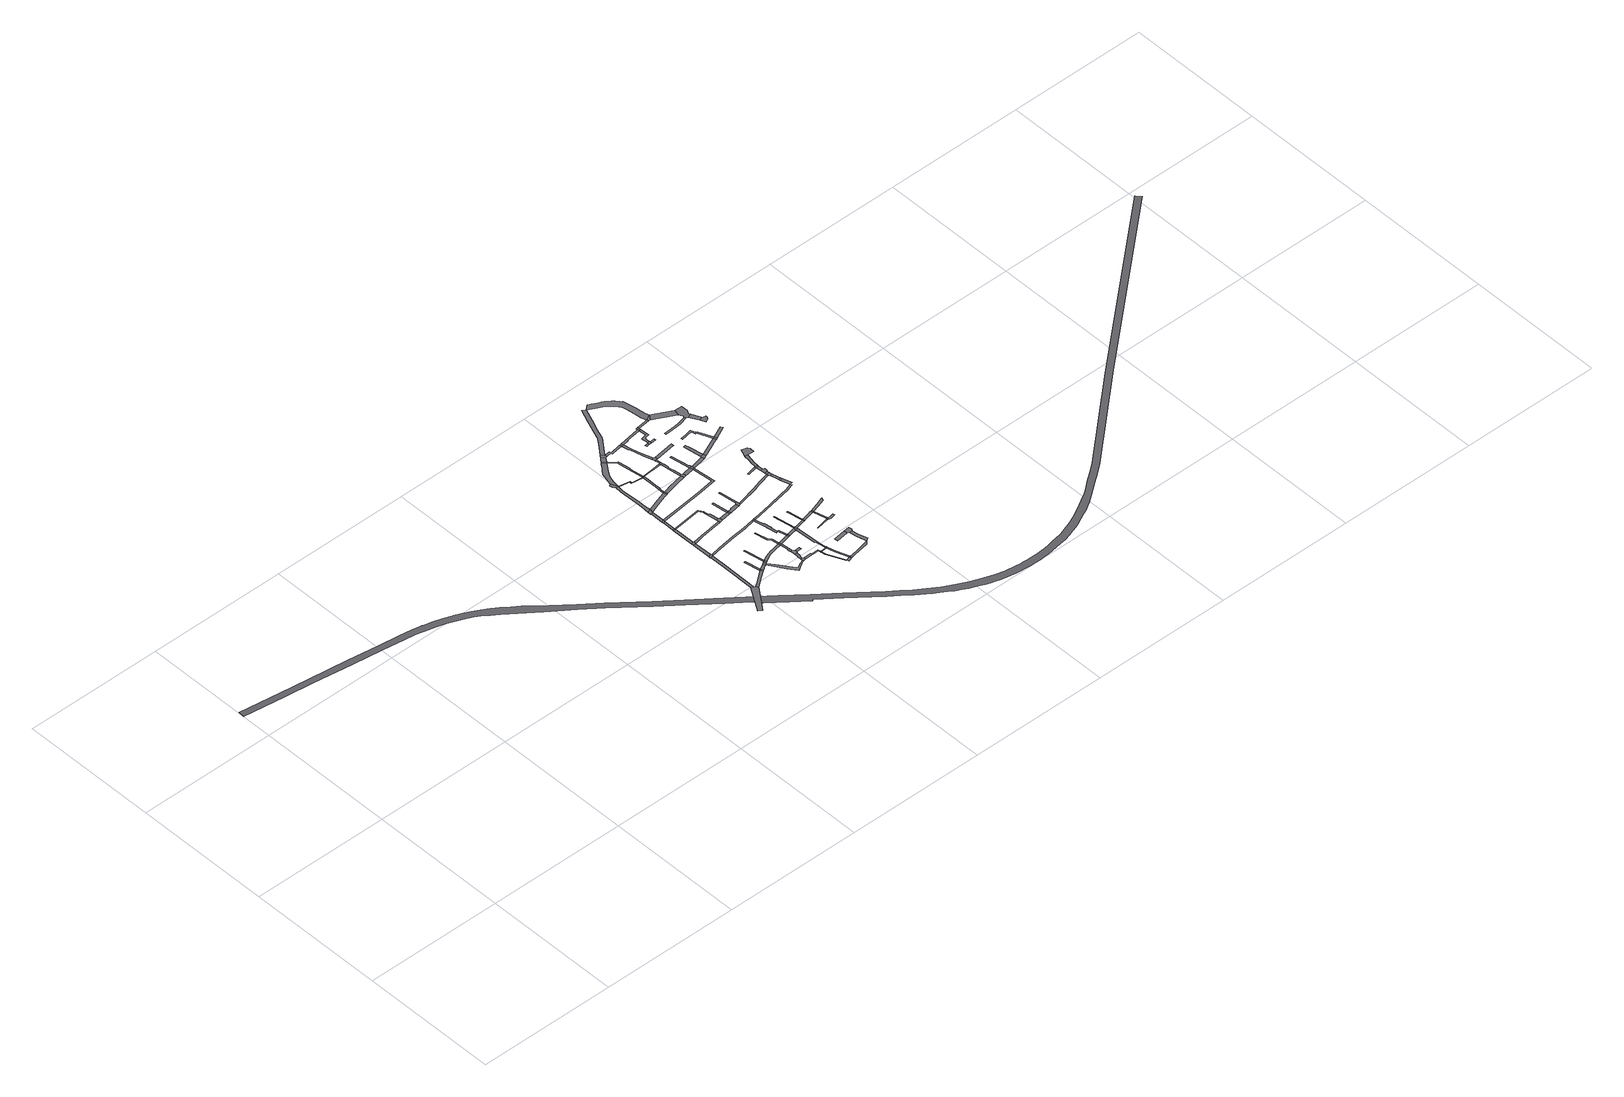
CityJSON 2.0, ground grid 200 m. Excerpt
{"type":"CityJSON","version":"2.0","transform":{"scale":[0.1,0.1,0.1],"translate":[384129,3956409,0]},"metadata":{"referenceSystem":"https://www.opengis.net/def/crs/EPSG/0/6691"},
"CityObjects":{
"road1":{"type":"Road","attributes":{"name":"国道17号","class":"1040","function":"2","usage":"1","RoadStructureAttribute.sectionType":"4"},"geometry":[{"type":"MultiSurface","lod":"1","boundaries":[[[0,1,2,3,4,5]]]}]},
"road2":{"type":"Road","attributes":{"class":"1040","function":"9020","usage":"9","RoadStructureAttribute.sectionType":"1"},"geometry":[{"type":"MultiSurface","lod":"1","boundaries":[[[6,7,2,1,8,9]]]}]},
"road3":{"type":"Road","attributes":{"class":"1040","function":"9020","usage":"9","RoadStructureAttribute.sectionType":"1"},"geometry":[{"type":"MultiSurface","lod":"1","boundaries":[[[10,11,12,13,14,0,5,15]]]}]},
"road4":{"type":"Road","attributes":{"class":"1040","function":"9020","usage":"9","RoadStructureAttribute.sectionType":"4"},"geometry":[{"type":"MultiSurface","lod":"1","boundaries":[[[16,17,18,19,6,9]]]}]},
"road5":{"type":"Road","attributes":{"class":"1040","function":"9020","usage":"9","RoadStructureAttribute.sectionType":"1"},"geometry":[{"type":"MultiSurface","lod":"1","boundaries":[[[17,20,21,18]]]}]},
"road6":{"type":"Road","attributes":{"class":"1040","function":"9020","usage":"9","RoadStructureAttribute.sectionType":"4"},"geometry":[{"type":"MultiSurface","lod":"1","boundaries":[[[22,23,24,21,20]]]}]},
"road7":{"type":"Road","attributes":{"class":"1040","function":"9020","usage":"9","RoadStructureAttribute.sectionType":"4"},"geometry":[{"type":"MultiSurface","lod":"1","boundaries":[[[25,26,27,28,12,11,29]]]}]},
"road8":{"type":"Road","attributes":{"class":"1040","function":"9020","usage":"9","RoadStructureAttribute.sectionType":"1"},"geometry":[{"type":"MultiSurface","lod":"1","boundaries":[[[30,31,28,27]]]}]},
"road9":{"type":"Road","attributes":{"class":"1040","function":"9020","usage":"9","RoadStructureAttribute.sectionType":"1"},"geometry":[{"type":"MultiSurface","lod":"1","boundaries":[[[23,32,33,24]]]}]},
"road10":{"type":"Road","attributes":{"class":"1040","function":"9020","usage":"9","RoadStructureAttribute.sectionType":"1"},"geometry":[{"type":"MultiSurface","lod":"1","boundaries":[[[26,34,35,36,37,38,39,40,27]]]}]},
"road11":{"type":"Road","attributes":{"class":"1040","function":"9020","usage":"9","RoadStructureAttribute.sectionType":"4"},"geometry":[{"type":"MultiSurface","lod":"1","boundaries":[[[41,42,43,33,32]]]}]},
"road12":{"type":"Road","attributes":{"class":"1040","function":"9020","usage":"9","RoadStructureAttribute.sectionType":"1"},"geometry":[{"type":"MultiSurface","lod":"1","boundaries":[[[44,45,43,42]]]}]},
"road13":{"type":"Road","attributes":{"class":"1040","function":"9020","usage":"9","RoadStructureAttribute.sectionType":"4"},"geometry":[{"type":"MultiSurface","lod":"1","boundaries":[[[46,47,48,38,37,49,50]]]}]},
"road14":{"type":"Road","attributes":{"class":"1040","function":"9020","usage":"9","RoadStructureAttribute.sectionType":"4"},"geometry":[{"type":"MultiSurface","lod":"1","boundaries":[[[51,52,45,44]]]}]},
"road15":{"type":"Road","attributes":{"class":"1040","function":"9020","usage":"9","RoadStructureAttribute.sectionType":"1"},"geometry":[{"type":"MultiSurface","lod":"1","boundaries":[[[53,54,46,50]]]}]},
"road16":{"type":"Road","attributes":{"class":"1040","function":"9020","usage":"9","RoadStructureAttribute.sectionType":"4"},"geometry":[{"type":"MultiSurface","lod":"1","boundaries":[[[55,56,54,53,57]]]}]},
"road17":{"type":"Road","attributes":{"class":"1040","function":"9020","usage":"9","RoadStructureAttribute.sectionType":"1"},"geometry":[{"type":"MultiSurface","lod":"1","boundaries":[[[58,59,60,52,51]]]}]},
"road18":{"type":"Road","attributes":{"class":"1040","function":"9020","usage":"9","RoadStructureAttribute.sectionType":"1"},"geometry":[{"type":"MultiSurface","lod":"1","boundaries":[[[61,62,56,55]]]}]},
"road19":{"type":"Road","attributes":{"class":"1040","function":"9020","usage":"9","RoadStructureAttribute.sectionType":"4"},"geometry":[{"type":"MultiSurface","lod":"1","boundaries":[[[63,64,65,59,58]]]}]},
"road20":{"type":"Road","attributes":{"class":"1040","function":"9020","usage":"9","RoadStructureAttribute.sectionType":"1"},"geometry":[{"type":"MultiSurface","lod":"1","boundaries":[[[66,67,68,69,70,71,72,22,20]]]}]},
"road21":{"type":"Road","attributes":{"class":"1040","function":"9020","usage":"9","RoadStructureAttribute.sectionType":"1"},"geometry":[{"type":"MultiSurface","lod":"1","boundaries":[[[73,74,75,76,77,78,50,49,79,80,81,82,83,84,85,86,87]]]}]},
"road22":{"type":"Road","attributes":{"class":"1040","function":"9020","usage":"9","RoadStructureAttribute.sectionType":"1"},"geometry":[{"type":"MultiSurface","lod":"1","boundaries":[[[88,89,90,91,64,63,92,93,94,95]]]}]},
"road23":{"type":"Road","attributes":{"class":"1040","function":"9020","usage":"9","RoadStructureAttribute.sectionType":"1"},"geometry":[{"type":"MultiSurface","lod":"1","boundaries":[[[96,97,98,99,16,9,100,101,102,103]]]}]},
"road24":{"type":"Road","attributes":{"class":"1040","function":"9020","usage":"9","RoadStructureAttribute.sectionType":"1"},"geometry":[{"type":"MultiSurface","lod":"1","boundaries":[[[41,104,105,106,107,108,109,110,111,112,42]]]}]},
"road25":{"type":"Road","attributes":{"class":"1040","function":"9020","usage":"9","RoadStructureAttribute.sectionType":"1"},"geometry":[{"type":"MultiSurface","lod":"1","boundaries":[[[113,114,115,116,117,118,119,55,57,120,121,122,123,124,125,126]]]}]},
"road26":{"type":"Road","attributes":{"class":"1040","function":"9020","usage":"9","RoadStructureAttribute.sectionType":"4"},"geometry":[{"type":"MultiSurface","lod":"1","boundaries":[[[127,128,129,88,95,130]]]}]},
"road27":{"type":"Road","attributes":{"class":"1040","function":"9020","usage":"9","RoadStructureAttribute.sectionType":"1"},"geometry":[{"type":"MultiSurface","lod":"1","boundaries":[[[131,132,133,134,135,136,137,63,58]]]}]},
"road28":{"type":"Road","attributes":{"class":"1040","function":"9020","usage":"9","RoadStructureAttribute.sectionType":"4"},"geometry":[{"type":"MultiSurface","lod":"1","boundaries":[[[138,139,140,87,86,141,142]]]}]},
"road29":{"type":"Road","attributes":{"class":"1040","function":"9020","usage":"9","RoadStructureAttribute.sectionType":"1"},"geometry":[{"type":"MultiSurface","lod":"1","boundaries":[[[143,144,145,146,147,148,139,138]]]}]},
"road30":{"type":"Road","attributes":{"class":"1040","function":"9020","usage":"9","RoadStructureAttribute.sectionType":"4"},"geometry":[{"type":"MultiSurface","lod":"1","boundaries":[[[149,150,151,152,153,146,145]]]}]},
"road31":{"type":"Road","attributes":{"class":"1040","function":"9020","usage":"9","RoadStructureAttribute.sectionType":"1"},"geometry":[{"type":"MultiSurface","lod":"1","boundaries":[[[154,155,156,153,152,157,126]]]}]},
"road32":{"type":"Road","attributes":{"class":"1040","function":"9020","usage":"9","RoadStructureAttribute.sectionType":"4"},"geometry":[{"type":"MultiSurface","lod":"1","boundaries":[[[158,159,160,107,106,69,68,161]]]}]},
"road33":{"type":"Road","attributes":{"class":"1040","function":"9020","usage":"9","RoadStructureAttribute.sectionType":"4"},"geometry":[{"type":"MultiSurface","lod":"1","boundaries":[[[162,113,126,157]]]}]},
"road34":{"type":"Road","attributes":{"class":"1040","function":"9020","usage":"9","RoadStructureAttribute.sectionType":"1"},"geometry":[{"type":"MultiSurface","lod":"1","boundaries":[[[163,164,165,166,127,130,167,168,169,170,171]]]}]},
"road35":{"type":"Road","attributes":{"class":"1040","function":"9020","usage":"9","RoadStructureAttribute.sectionType":"1"},"geometry":[{"type":"MultiSurface","lod":"1","boundaries":[[[172,173,174,175,176,177,113,162]]]}]},
"road36":{"type":"Road","attributes":{"class":"1040","function":"9020","usage":"9","RoadStructureAttribute.sectionType":"1"},"geometry":[{"type":"MultiSurface","lod":"1","boundaries":[[[178,179,130,95,180,181,182,183]]]}]},
"road37":{"type":"Road","attributes":{"class":"1040","function":"9020","usage":"9","RoadStructureAttribute.sectionType":"1"},"geometry":[{"type":"MultiSurface","lod":"1","boundaries":[[[184,151,150,185]]]}]},
"road38":{"type":"Road","attributes":{"class":"1040","function":"9020","usage":"9","RoadStructureAttribute.sectionType":"1"},"geometry":[{"type":"MultiSurface","lod":"1","boundaries":[[[186,187,188,142,141,189,190,191]]]}]},
"road39":{"type":"Road","attributes":{"class":"1040","function":"9020","usage":"9","RoadStructureAttribute.sectionType":"4"},"geometry":[{"type":"MultiSurface","lod":"1","boundaries":[[[192,193,135,134,194]]]}]},
"road40":{"type":"Road","attributes":{"class":"1040","function":"9020","usage":"9","RoadStructureAttribute.sectionType":"1"},"geometry":[{"type":"MultiSurface","lod":"1","boundaries":[[[195,196,197,198,199,160,159,200,201]]]}]},
"road41":{"type":"Road","attributes":{"class":"1040","function":"9020","usage":"9","RoadStructureAttribute.sectionType":"1"},"geometry":[{"type":"MultiSurface","lod":"1","boundaries":[[[202,203,204,162,157]]]}]},
"road42":{"type":"Road","attributes":{"class":"1040","function":"9020","usage":"9","RoadStructureAttribute.sectionType":"1"},"geometry":[{"type":"MultiSurface","lod":"1","boundaries":[[[205,206,207,208,209,210,182,211,212,193,192]]]}]},
"road43":{"type":"Road","attributes":{"class":"1040","function":"9020","usage":"9","RoadStructureAttribute.sectionType":"4"},"geometry":[{"type":"MultiSurface","lod":"1","boundaries":[[[191,190,213,214]]]}]},
"road44":{"type":"Road","attributes":{"class":"1040","function":"9020","usage":"9","RoadStructureAttribute.sectionType":"1"},"geometry":[{"type":"MultiSurface","lod":"1","boundaries":[[[215,216,217,218,219,220,221,222,51,44]]]}]},
"road45":{"type":"Road","attributes":{"class":"1040","function":"9020","usage":"9","RoadStructureAttribute.sectionType":"1"},"geometry":[{"type":"MultiSurface","lod":"1","boundaries":[[[223,224,214,213,225,226,227]]]}]},
"road46":{"type":"Road","attributes":{"class":"1040","function":"9020","usage":"9","RoadStructureAttribute.sectionType":"4"},"geometry":[{"type":"MultiSurface","lod":"1","boundaries":[[[228,229,163,171,230]]]}]},
"road47":{"type":"Road","attributes":{"class":"1040","function":"9020","usage":"9","RoadStructureAttribute.sectionType":"4"},"geometry":[{"type":"MultiSurface","lod":"1","boundaries":[[[231,232,195,201,233,234]]]}]},
"road48":{"type":"Road","attributes":{"class":"1040","function":"9020","usage":"9","RoadStructureAttribute.sectionType":"1"},"geometry":[{"type":"MultiSurface","lod":"1","boundaries":[[[235,236,237,230,171,238,239,240,183,241]]]}]},
"road49":{"type":"Road","attributes":{"class":"1040","function":"9020","usage":"9","RoadStructureAttribute.sectionType":"4"},"geometry":[{"type":"MultiSurface","lod":"1","boundaries":[[[241,183,182,210]]]}]},
"road50":{"type":"Road","attributes":{"class":"1040","function":"9020","usage":"9","RoadStructureAttribute.sectionType":"4"},"geometry":[{"type":"MultiSurface","lod":"1","boundaries":[[[242,203,202,243]]]}]},
"road51":{"type":"Road","attributes":{"class":"1040","function":"9020","usage":"9","RoadStructureAttribute.sectionType":"1"},"geometry":[{"type":"MultiSurface","lod":"1","boundaries":[[[244,245,232,231]]]}]},
"road52":{"type":"Road","attributes":{"class":"1040","function":"9020","usage":"9","RoadStructureAttribute.sectionType":"1"},"geometry":[{"type":"MultiSurface","lod":"1","boundaries":[[[246,191,214,247]]]}]},
"road53":{"type":"Road","attributes":{"class":"1040","function":"9020","usage":"9","RoadStructureAttribute.sectionType":"1"},"geometry":[{"type":"MultiSurface","lod":"1","boundaries":[[[248,249,250,229,228,251]]]}]},
"road54":{"type":"Road","attributes":{"class":"1040","function":"9020","usage":"9","RoadStructureAttribute.sectionType":"1"},"geometry":[{"type":"MultiSurface","lod":"1","boundaries":[[[252,253,254,255,256,257,258,103,259,260,261,262,263,264,265,203,242]]]}]},
"road55":{"type":"Road","attributes":{"class":"1040","function":"9020","usage":"9","RoadStructureAttribute.sectionType":"1"},"geometry":[{"type":"MultiSurface","lod":"1","boundaries":[[[266,267,268,269,270,271]]]}]},
"road56":{"type":"Road","attributes":{"class":"1040","function":"9020","usage":"9","RoadStructureAttribute.sectionType":"4"},"geometry":[{"type":"MultiSurface","lod":"1","boundaries":[[[272,273,274,96,103,258]]]}]},
"road57":{"type":"Road","attributes":{"class":"1040","function":"9020","usage":"9","RoadStructureAttribute.sectionType":"4"},"geometry":[{"type":"MultiSurface","lod":"1","boundaries":[[[275,246,247,276]]]}]},
"road58":{"type":"Road","attributes":{"class":"1040","function":"9020","usage":"9","RoadStructureAttribute.sectionType":"1"},"geometry":[{"type":"MultiSurface","lod":"1","boundaries":[[[277,278,276,247,279,271]]]}]},
"road59":{"type":"Road","attributes":{"class":"1040","function":"9020","usage":"9","RoadStructureAttribute.sectionType":"4"},"geometry":[{"type":"MultiSurface","lod":"1","boundaries":[[[280,281,248,251,282]]]}]},
"road60":{"type":"Road","attributes":{"class":"1040","function":"9020","usage":"9","RoadStructureAttribute.sectionType":"4"},"geometry":[{"type":"MultiSurface","lod":"1","boundaries":[[[283,277,271,270,284]]]}]},
"road61":{"type":"Road","attributes":{"class":"1040","function":"9020","usage":"9","RoadStructureAttribute.sectionType":"1"},"geometry":[{"type":"MultiSurface","lod":"1","boundaries":[[[194,285,286,287,288,289,290,291,292,293,294,192]]]}]},
"road62":{"type":"Road","attributes":{"name":"首都高速中央環状線","class":"1040","function":"5","usage":"1","RoadStructureAttribute.sectionType":"2"},"geometry":[{"type":"MultiSurface","lod":"2","boundaries":[[[295,296,297,298,299,300,301,302,303,304,305,306,307,308,309,310,311,312,313,314,315,316,317,318,319,320,321,322,323,324,325,326,327,328,329,330,331,332,333,334,335,336,337,338,339,340,341,342,343,344,345,346,347,348,349,350,351,352,353,354,355,356,357,358,359,360,361,362,363,364,365,366,367,368,369,370,371,372,373,374,375,376,377,378,379,380,381,382,383,384,385,386,387,388,389,390,391,392,393,394,395,396,397,398,399,400,401,402,403,404,405,406,407,408,409,410,411,412,413,414,415,416,417,418,419,420,421,422,423,424,425,426,427,428,429,430,431,432,433,434,435,436,437,438,439,440,441,442,443,444,445]]],"semantics":{"surfaces":[{"type":"TrafficArea","function":"1000"}],"values":[0]}}]},
"road63":{"type":"Road","attributes":{"class":"1040","function":"9020","usage":"9","RoadStructureAttribute.sectionType":"1"},"geometry":[{"type":"MultiSurface","lod":"1","boundaries":[[[234,446,447,448,449,450,231]]]}]},
"road64":{"type":"Road","attributes":{"class":"1040","function":"9020","usage":"9","RoadStructureAttribute.sectionType":"1"},"geometry":[{"type":"MultiSurface","lod":"1","boundaries":[[[243,451,452,453,454,455,242]]]}]},
"road65":{"type":"Road","attributes":{"class":"1040","function":"9020","usage":"9","RoadStructureAttribute.sectionType":"1"},"geometry":[{"type":"MultiSurface","lod":"1","boundaries":[[[275,456,457,458,459,460,461,462,463,464,465,466,467,246]]]}]},
"road66":{"type":"Road","attributes":{"class":"1040","function":"9020","usage":"9","RoadStructureAttribute.sectionType":"4"},"geometry":[{"type":"MultiSurface","lod":"1","boundaries":[[[468,454,453,462,461]]]}]},
"road67":{"type":"Road","attributes":{"class":"1040","function":"9020","usage":"9","RoadStructureAttribute.sectionType":"1"},"geometry":[{"type":"MultiSurface","lod":"1","boundaries":[[[469,470,471,472,473,241,210]]]}]},
"road68":{"type":"Road","attributes":{"class":"1040","function":"9020","usage":"9","RoadStructureAttribute.sectionType":"4"},"geometry":[{"type":"MultiSurface","lod":"1","boundaries":[[[474,475,448,447,476,477,478]]]}]},
"road69":{"type":"Road","attributes":{"class":"1040","function":"9020","usage":"9","RoadStructureAttribute.sectionType":"1"},"geometry":[{"type":"MultiSurface","lod":"1","boundaries":[[[479,480,454,468]]]}]},
"road70":{"type":"Road","attributes":{"class":"1040","function":"9020","usage":"9","RoadStructureAttribute.sectionType":"1"},"geometry":[{"type":"MultiSurface","lod":"1","boundaries":[[[481,482,475,474]]]}]},
"road71":{"type":"Road","attributes":{"class":"1040","function":"9020","usage":"9","RoadStructureAttribute.sectionType":"1"},"geometry":[{"type":"MultiSurface","lod":"1","boundaries":[[[483,484,485,486,280,282,487,488,489,490,491]]]}]},
"road72":{"type":"Road","attributes":{"class":"1040","function":"9020","usage":"9","RoadStructureAttribute.sectionType":"1"},"geometry":[{"type":"MultiSurface","lod":"1","boundaries":[[[492,493,494,495,496,283,284,497,498]]]}]},
"road73":{"type":"Road","attributes":{"class":"1040","function":"9020","usage":"9","RoadStructureAttribute.sectionType":"1"},"geometry":[{"type":"MultiSurface","lod":"1","boundaries":[[[499,500,501,502,468,461]]]}]},
"road74":{"type":"Road","attributes":{"class":"1040","function":"9020","usage":"9","RoadStructureAttribute.sectionType":"4"},"geometry":[{"type":"MultiSurface","lod":"1","boundaries":[[[503,504,505,506,507,291,290,508]]]}]},
"road75":{"type":"Road","attributes":{"class":"1040","function":"9020","usage":"9","RoadStructureAttribute.sectionType":"1"},"geometry":[{"type":"MultiSurface","lod":"1","boundaries":[[[509,510,511,512,513,506,505,514,515,516]]]}]},
"road76":{"type":"Road","attributes":{"class":"1040","function":"9020","usage":"9","RoadStructureAttribute.sectionType":"4"},"geometry":[{"type":"MultiSurface","lod":"1","boundaries":[[[517,518,519,520,472,471,512,511]]]}]},
"road77":{"type":"Road","attributes":{"class":"1040","function":"9020","usage":"9","RoadStructureAttribute.sectionType":"1"},"geometry":[{"type":"MultiSurface","lod":"1","boundaries":[[[521,522,523,524]]]}]},
"road78":{"type":"Road","attributes":{"class":"1040","function":"9020","usage":"9","RoadStructureAttribute.sectionType":"1"},"geometry":[{"type":"MultiSurface","lod":"1","boundaries":[[[525,526,520,519]]]}]},
"road79":{"type":"Road","attributes":{"class":"1040","function":"9020","usage":"9","RoadStructureAttribute.sectionType":"4"},"geometry":[{"type":"MultiSurface","lod":"1","boundaries":[[[527,528,500,499,529]]]}]},
"road80":{"type":"Road","attributes":{"class":"1040","function":"9020","usage":"9","RoadStructureAttribute.sectionType":"1"},"geometry":[{"type":"MultiSurface","lod":"1","boundaries":[[[530,531,532,533,534,535,536,537,538,539,540,541]]]}]},
"road81":{"type":"Road","attributes":{"class":"1040","function":"9020","usage":"9","RoadStructureAttribute.sectionType":"1"},"geometry":[{"type":"MultiSurface","lod":"1","boundaries":[[[542,543,500,528]]]}]},
"road82":{"type":"Road","attributes":{"class":"1040","function":"9020","usage":"9","RoadStructureAttribute.sectionType":"4"},"geometry":[{"type":"MultiSurface","lod":"1","boundaries":[[[544,545,536,535,546,526,525]]]}]},
"road83":{"type":"Road","attributes":{"class":"1040","function":"9020","usage":"9","RoadStructureAttribute.sectionType":"4"},"geometry":[{"type":"MultiSurface","lod":"1","boundaries":[[[547,548,483,491,530,541]]]}]},
"road84":{"type":"Road","attributes":{"class":"1040","function":"9020","usage":"9","RoadStructureAttribute.sectionType":"1"},"geometry":[{"type":"MultiSurface","lod":"1","boundaries":[[[549,550,551,552,504,503,553,219]]]}]},
"road85":{"type":"Road","attributes":{"class":"1040","function":"9020","usage":"9","RoadStructureAttribute.sectionType":"1"},"geometry":[{"type":"MultiSurface","lod":"1","boundaries":[[[554,555,556,557,558,559,560,561,562,281,280,563,564,565,566]]]}]},
"road86":{"type":"Road","attributes":{"class":"1040","function":"9020","usage":"9","RoadStructureAttribute.sectionType":"1"},"geometry":[{"type":"MultiSurface","lod":"1","boundaries":[[[567,568,569,570]]]}]},
"road87":{"type":"Road","attributes":{"class":"1040","function":"9020","usage":"9","RoadStructureAttribute.sectionType":"1"},"geometry":[{"type":"MultiSurface","lod":"1","boundaries":[[[571,572,573,574,575,272,258,576,577,578,579,580,581,582]]]}]},
"road88":{"type":"Road","attributes":{"class":"1040","function":"9020","usage":"9","RoadStructureAttribute.sectionType":"1"},"geometry":[{"type":"MultiSurface","lod":"1","boundaries":[[[583,584,585,586,528,527,587,588,589,590]]]}]},
"road89":{"type":"Road","attributes":{"class":"1040","function":"9020","usage":"9","RoadStructureAttribute.sectionType":"1"},"geometry":[{"type":"MultiSurface","lod":"1","boundaries":[[[591,592,593,594,595,596,492]]]}]},
"road90":{"type":"Road","attributes":{"class":"1040","function":"9020","usage":"9","RoadStructureAttribute.sectionType":"4"},"geometry":[{"type":"MultiSurface","lod":"1","boundaries":[[[597,549,219,218]]]}]},
"road91":{"type":"Road","attributes":{"class":"1040","function":"9020","usage":"9","RoadStructureAttribute.sectionType":"4"},"geometry":[{"type":"MultiSurface","lod":"1","boundaries":[[[598,599,600,521,524,594,593]]]}]},
"road92":{"type":"Road","attributes":{"class":"1040","function":"9020","usage":"9","RoadStructureAttribute.sectionType":"1"},"geometry":[{"type":"MultiSurface","lod":"1","boundaries":[[[601,602,603,604,605,549,597]]]}]},
"road93":{"type":"Road","attributes":{"class":"1040","function":"9020","usage":"9","RoadStructureAttribute.sectionType":"1"},"geometry":[{"type":"MultiSurface","lod":"1","boundaries":[[[606,607,608,609,610,478,477,611,612,613,614,615]]]}]},
"road94":{"type":"Road","attributes":{"class":"1040","function":"9020","usage":"9","RoadStructureAttribute.sectionType":"4"},"geometry":[{"type":"MultiSurface","lod":"1","boundaries":[[[616,617,567,570,618,619]]]}]},
"road95":{"type":"Road","attributes":{"class":"1040","function":"9020","usage":"9","RoadStructureAttribute.sectionType":"1"},"geometry":[{"type":"MultiSurface","lod":"1","boundaries":[[[617,616,620,590]]]}]},
"road96":{"type":"Road","attributes":{"class":"1040","function":"9020","usage":"9","RoadStructureAttribute.sectionType":"1"},"geometry":[{"type":"MultiSurface","lod":"1","boundaries":[[[621,622,623,624]]]}]},
"road97":{"type":"Road","attributes":{"class":"1040","function":"9020","usage":"9","RoadStructureAttribute.sectionType":"1"},"geometry":[{"type":"MultiSurface","lod":"1","boundaries":[[[625,545,544,626]]]}]},
"road98":{"type":"Road","attributes":{"class":"1040","function":"9020","usage":"9","RoadStructureAttribute.sectionType":"4"},"geometry":[{"type":"MultiSurface","lod":"1","boundaries":[[[627,583,590,620]]]}]},
"road99":{"type":"Road","attributes":{"class":"1040","function":"9020","usage":"9","RoadStructureAttribute.sectionType":"1"},"geometry":[{"type":"MultiSurface","lod":"1","boundaries":[[[628,629,547,541,630,631,632]]]}]},
"road100":{"type":"Road","attributes":{"class":"1040","function":"9020","usage":"9","RoadStructureAttribute.sectionType":"1"},"geometry":[{"type":"MultiSurface","lod":"1","boundaries":[[[633,619,618,634,635,636]]]}]},
"road101":{"type":"Road","attributes":{"class":"1040","function":"9020","usage":"9","RoadStructureAttribute.sectionType":"4"},"geometry":[{"type":"MultiSurface","lod":"1","boundaries":[[[637,638,639,640,621,624,641]]]}]},
"road102":{"type":"Road","attributes":{"class":"1040","function":"9020","usage":"9","RoadStructureAttribute.sectionType":"1"},"geometry":[{"type":"MultiSurface","lod":"1","boundaries":[[[642,643,644,645,597,218]]]}]},
"road103":{"type":"Road","attributes":{"class":"1040","function":"9020","usage":"9","RoadStructureAttribute.sectionType":"1"},"geometry":[{"type":"MultiSurface","lod":"1","boundaries":[[[646,638,637,647]]]}]},
"road104":{"type":"Road","attributes":{"class":"1040","function":"9020","usage":"9","RoadStructureAttribute.sectionType":"1"},"geometry":[{"type":"MultiSurface","lod":"1","boundaries":[[[648,649,640,639,650,651,652,653,632]]]}]},
"road105":{"type":"Road","attributes":{"class":"1040","function":"9020","usage":"9","RoadStructureAttribute.sectionType":"1"},"geometry":[{"type":"MultiSurface","lod":"1","boundaries":[[[654,655,656,657,658,659,627,620]]]}]},
"road106":{"type":"Road","attributes":{"class":"1040","function":"9020","usage":"9","RoadStructureAttribute.sectionType":"4"},"geometry":[{"type":"MultiSurface","lod":"1","boundaries":[[[660,661,662,663,645,644,664]]]}]},
"road107":{"type":"Road","attributes":{"class":"1040","function":"9020","usage":"9","RoadStructureAttribute.sectionType":"4"},"geometry":[{"type":"MultiSurface","lod":"1","boundaries":[[[665,666,667,668,628,632,653]]]}]},
"road108":{"type":"Road","attributes":{"class":"1040","function":"9020","usage":"9","RoadStructureAttribute.sectionType":"1"},"geometry":[{"type":"MultiSurface","lod":"1","boundaries":[[[669,670,671,672,663,662]]]}]},
"road109":{"type":"Road","attributes":{"class":"1040","function":"9020","usage":"9","RoadStructureAttribute.sectionType":"1"},"geometry":[{"type":"MultiSurface","lod":"1","boundaries":[[[673,674,675,676]]]}]},
"road110":{"type":"Road","attributes":{"class":"1040","function":"9020","usage":"9","RoadStructureAttribute.sectionType":"1"},"geometry":[{"type":"MultiSurface","lod":"1","boundaries":[[[677,666,665,678,679]]]}]},
"road111":{"type":"Road","attributes":{"class":"1040","function":"9020","usage":"9","RoadStructureAttribute.sectionType":"4"},"geometry":[{"type":"MultiSurface","lod":"1","boundaries":[[[680,681,682,683]]]}]},
"road112":{"type":"Road","attributes":{"class":"1040","function":"9020","usage":"9","RoadStructureAttribute.sectionType":"1"},"geometry":[{"type":"MultiSurface","lod":"1","boundaries":[[[682,684,685,683]]]}]},
"road113":{"type":"Road","attributes":{"class":"1040","function":"9020","usage":"9","RoadStructureAttribute.sectionType":"4"},"geometry":[{"type":"MultiSurface","lod":"1","boundaries":[[[686,687,688,606,615,689,690]]]}]},
"road114":{"type":"Road","attributes":{"class":"1040","function":"9020","usage":"9","RoadStructureAttribute.sectionType":"1"},"geometry":[{"type":"MultiSurface","lod":"1","boundaries":[[[690,689,681,680]]]}]},
"road115":{"type":"Road","attributes":{"class":"1040","function":"9020","usage":"9","RoadStructureAttribute.sectionType":"1"},"geometry":[{"type":"MultiSurface","lod":"1","boundaries":[[[691,692,688,687]]]}]},
"road116":{"type":"Road","attributes":{"class":"1040","function":"9020","usage":"9","RoadStructureAttribute.sectionType":"1"},"geometry":[{"type":"MultiSurface","lod":"1","boundaries":[[[693,694,695,696,697,698,699,700,701,702,703,704,705,706,707,566,708,709,710,711,712,713,714,715,716,717,679,718]]]}]},
"road117":{"type":"Road","attributes":{"class":"1040","function":"9020","usage":"9","RoadStructureAttribute.sectionType":"4"},"geometry":[{"type":"MultiSurface","lod":"1","boundaries":[[[719,720,721,722,723,692,691]]]}]},
"road118":{"type":"Road","attributes":{"class":"1040","function":"9020","usage":"9","RoadStructureAttribute.sectionType":"1"},"geometry":[{"type":"MultiSurface","lod":"1","boundaries":[[[724,723,722,725,726,676]]]}]},
"road119":{"type":"Road","attributes":{"class":"1040","function":"9020","usage":"9","RoadStructureAttribute.sectionType":"4"},"geometry":[{"type":"MultiSurface","lod":"1","boundaries":[[[727,728,673,676,726,729]]]}]},
"road120":{"type":"Road","attributes":{"class":"1040","function":"9020","usage":"9","RoadStructureAttribute.sectionType":"1"},"geometry":[{"type":"MultiSurface","lod":"1","boundaries":[[[661,660,730,731,732,733]]]}]},
"road121":{"type":"Road","attributes":{"class":"1040","function":"9020","usage":"9","RoadStructureAttribute.sectionType":"1"},"geometry":[{"type":"MultiSurface","lod":"1","boundaries":[[[734,735,736,737,738,728,727,739]]]}]},
"road122":{"type":"Road","attributes":{"class":"1040","function":"9020","usage":"9","RoadStructureAttribute.sectionType":"4"},"geometry":[{"type":"MultiSurface","lod":"1","boundaries":[[[718,679,678,740]]]}]},
"road123":{"type":"Road","attributes":{"class":"1040","function":"9020","usage":"9","RoadStructureAttribute.sectionType":"1"},"geometry":[{"type":"MultiSurface","lod":"1","boundaries":[[[741,742,743,744,745,746,747,748,749,733,750]]]}]},
"road124":{"type":"Road","attributes":{"class":"1040","function":"9020","usage":"9","RoadStructureAttribute.sectionType":"1"},"geometry":[{"type":"MultiSurface","lod":"1","boundaries":[[[751,752,753,754,755,756,757,758,759,760]]]}]},
"road125":{"type":"Road","attributes":{"class":"1040","function":"9020","usage":"9","RoadStructureAttribute.sectionType":"4"},"geometry":[{"type":"MultiSurface","lod":"1","boundaries":[[[761,762,763,764,736,735,765]]]}]},
"road126":{"type":"Road","attributes":{"class":"1040","function":"9020","usage":"9","RoadStructureAttribute.sectionType":"4"},"geometry":[{"type":"MultiSurface","lod":"1","boundaries":[[[750,733,732,766]]]}]},
"road127":{"type":"Road","attributes":{"class":"1040","function":"9020","usage":"9","RoadStructureAttribute.sectionType":"1"},"geometry":[{"type":"MultiSurface","lod":"1","boundaries":[[[740,767,768,718]]]}]},
"road128":{"type":"Road","attributes":{"class":"1040","function":"9020","usage":"9","RoadStructureAttribute.sectionType":"1"},"geometry":[{"type":"MultiSurface","lod":"1","boundaries":[[[766,769,770,750]]]}]},
"road129":{"type":"Road","attributes":{"class":"1040","function":"9020","usage":"9","RoadStructureAttribute.sectionType":"4"},"geometry":[{"type":"MultiSurface","lod":"1","boundaries":[[[771,772,773,768,767,774,754,753,775,776]]]}]},
"road130":{"type":"Road","attributes":{"class":"1040","function":"9020","usage":"9","RoadStructureAttribute.sectionType":"1"},"geometry":[{"type":"MultiSurface","lod":"1","boundaries":[[[777,776,775,778,779]]]}]},
"road131":{"type":"Road","attributes":{"class":"1040","function":"9020","usage":"9","RoadStructureAttribute.sectionType":"4"},"geometry":[{"type":"MultiSurface","lod":"1","boundaries":[[[778,780,781,782,783,784,785,779]]]}]}
},
"vertices":[
[6056,1970,0],[6038,1981,0],[6002,1995,0],[5788,1640,0],[5831,1605,0],[6075,1935,0],
[6001,2699,0],[6006,2472,0],[6043,2475,0],[6037,2710,0],
[6233,2055,0],[6305,2109,0],[6285,2136,0],[6212,2083,0],[6095,1998,0],[6190,2024,0],
[6051,2736,0],[6037,2747,0],[6001,2727,0],[5994,2702,0],
[6035,3008,0],[5999,3002,0],
[6045,3040,0],[6029,3054,0],[5999,3029,0],
[6322,2121,0],[6323,2121,0],[6303,2149,0],[6283,2146,0],[6313,2114,0],
[6265,2378,0],[6244,2375,0],
[6027,3353,0],[5997,3352,0],
[6375,2155,0],[6380,2158,0],[6383,2160,0],[6394,2167,0],[6377,2197,0],[6342,2177,0],[6314,2158,0],
[6029,3353,0],[6027,3369,0],[5997,3369,0],
[6025,3546,0],[5996,3524,0],
[6407,2214,0],[6401,2210,0],[6385,2201,0],[6396,2164,0],[6424,2184,0],
[6031,3572,0],[5997,3555,0],
[6443,2195,0],[6425,2224,0],
[6439,2232,0],[6424,2229,0],[6457,2203,0],
[6030,3760,0],[5995,3741,0],[5995,3717,0],
[6389,2526,0],[6375,2523,0],
[6044,3821,0],[5985,3794,0],[5986,3749,0],
[6186,3036,0],[6358,3064,0],[6506,3085,0],[6503,3108,0],[6355,3086,0],[6256,3070,0],[6254,3078,0],
[6759,1918,0],[6744,1912,0],[6722,1903,0],[6667,1869,0],[6635,1887,0],[6510,2059,0],[6477,2048,0],[6539,1937,0],[6633,1826,0],[6675,1856,0],[6729,1889,0],[6750,1899,0],[6764,1904,0],[6782,1908,0],[6779,1923,0],
[5998,4377,0],[5989,4281,0],[5998,4013,0],[5997,3922,0],[6032,3924,0],[6033,4013,0],[6024,4279,0],[6032,4364,0],
[6811,2850,0],[6644,2822,0],[6447,2796,0],[6203,2760,0],[6206,2737,0],[6450,2772,0],[6648,2799,0],[6815,2827,0],
[6440,3405,0],[6470,3349,0],[6498,3145,0],[6531,3150,0],[6511,3277,0],[6498,3275,0],[6488,3352,0],[6486,3358,0],[6451,3422,0],
[6764,2336,0],[6687,2321,0],[6591,2299,0],[6576,2295,0],[6575,2295,0],[6509,2272,0],[6474,2252,0],[6473,2213,0],[6574,2262,0],[6583,2264,0],[6597,2267,0],[6692,2287,0],[6741,2297,0],[6764,2302,0],
[5990,4467,0],[5964,4452,0],[5975,4408,0],[6033,4374,0],
[6115,3793,0],[6213,3826,0],[6308,3856,0],[6368,3872,0],[6355,3926,0],[6337,3919,0],[6218,3880,0],
[6807,1960,0],[6778,1959,0],[6778,1958,0],[6823,1916,0],[6821,1948,0],
[6804,1990,0],[6817,2015,0],[6816,2064,0],[6782,2063,0],[6784,2028,0],[6777,2013,0],
[6832,2084,0],[6834,2084,0],[6833,2118,0],[6806,2136,0],[6780,2135,0],
[6782,2180,0],[6773,2179,0],[6779,2141,0],[6788,2303,0],
[6531,3089,0],[6553,3093,0],[6546,3138,0],[6524,3088,0],
[6776,2339,0],
[6155,4806,0],[6140,4788,0],[6142,4784,0],[6041,4653,0],[6051,4478,0],[6078,4568,0],[6123,4651,0],[6184,4728,0],[6208,4762,0],
[6758,2450,0],[6725,2483,0],[6689,2666,0],[6677,2663,0],[6714,2477,0],[6747,2444,0],
[6194,4311,0],[6199,4340,0],[6188,4333,0],[6183,4302,0],[6357,4281,0],[6357,4291,0],
[6899,2119,0],[6901,2085,0],
[7036,1938,0],[6934,1935,0],[6934,1950,0],[7029,1925,0],[7037,1885,0],[7047,1887,0],
[6373,3927,0],[6355,3927,0],[6385,3877,0],
[6681,3155,0],[6625,3145,0],[6623,3153,0],[6593,3147,0],[6563,3141,0],[6676,3113,0],[6688,3115,0],
[6943,2342,0],[6935,2376,0],[6842,2351,0],
[6369,4007,0],[6376,4007,0],[6378,4090,0],[6380,4215,0],[6379,4279,0],[6379,4293,0],[6354,4060,0],[6352,4006,0],
[7039,1876,0],[7049,1878,0],
[6359,3589,0],[6658,3620,0],[6947,3663,0],[6919,3988,0],[6893,3983,0],[6918,3683,0],[6654,3645,0],[6356,3614,0],
[7170,1573,0],[7057,1819,0],[7040,1873,0],[7047,1817,0],[7160,1569,0],
[6220,4779,0],[6167,4821,0],[6221,4777,0],
[6706,3159,0],[6681,3156,0],[6712,3119,0],[6713,3119,0],
[6342,4507,0],[6350,4509,0],[6323,4688,0],[6301,4682,0],[6327,4505,0],[6357,4299,0],[6372,4302,0],
[6955,2380,0],[6963,2347,0],
[6674,3386,0],[6649,3384,0],
[7134,1906,0],[7137,1897,0],
[6214,4880,0],[6194,4854,0],[6171,4825,0],[6260,4844,0],
[6925,2509,0],[6904,2505,0],[6887,2596,0],[6896,2599,0],[6875,2711,0],[6868,2710,0],[6845,2832,0],[6840,2699,0],[6846,2700,0],[6860,2627,0],[6851,2626,0],[6876,2492,0],[6882,2493,0],[6908,2498,0],
[7195,1576,0],[7170,1571,0],[7183,1541,0],[7194,1546,0],[7241,1558,0],[7231,1592,0],
[6841,2855,0],[6829,2853,0],[6818,2852,0],
[7150,1910,0],[7152,1901,0],
[7246,1597,0],[7183,1777,0],[7168,1772,0],
[6286,4882,0],[6242,4916,0],[6290,4848,0],
[7247,1593,0],[7256,1562,0],
[6407,3883,0],[6511,3909,0],[6614,3931,0],[6710,3951,0],[6712,3951,0],[6719,3952,0],[6710,3998,0],[6485,3955,0],[6407,3934,0],[6401,3932,0],
[6153,1666,0],[5641,2074,0],[5273,2375,0],[4973,2617,0],[4532,2980,0],[4276,3187,0],[3890,3506,0],[3886,3508,0],[3839,3546,0],[3762,3615,0],[3662,3689,0],[3559,3768,0],[3460,3834,0],[3360,3897,0],[3260,3953,0],[3152,4005,0],[3053,4046,0],[3043,4050,0],[2929,4092,0],[2789,4136,0],[2656,4168,0],[2656,4169,0],[2628,4175,0],[2509,4198,0],[2342,4225,0],[2031,4267,0],[1599,4325,0],[1027,4401,0],[610,4458,0],[16,4537,0],[5,4448,0],[598,4368,0],[1015,4312,0],[1587,4235,0],[2019,4178,0],[2329,4136,0],[2494,4106,0],[2610,4080,0],[2762,4040,0],[2897,3997,0],[3017,3953,0],[3111,3914,0],[3214,3864,0],[3252,3843,0],[3285,3820,0],[3378,3752,0],[3480,3677,0],[3721,3491,0],[3885,3364,0],[3888,3361,0],[4219,3117,0],[4475,2910,0],[4917,2547,0],[5216,2305,0],[5584,2004,0],[5838,1802,0],[5930,1696,0],[6170,1500,0],[6389,1320,0],[6402,1338,0],[6690,1107,0],[6949,893,0],[7092,778,0],[7224,675,0],[7352,578,0],[7411,531,0],[7469,490,0],[7539,443,0],[7605,399,0],[7686,345,0],[7755,301,0],[7833,260,0],[7908,220,0],[7976,191,0],[8043,160,0],[8103,135,0],[8169,110,0],[8238,90,0],[8301,71,0],[8369,55,0],[8431,44,0],[8499,31,0],[8572,23,0],[8655,11,0],[8733,6,0],[8807,6,0],[8878,6,0],[8945,8,0],[9020,12,0],[9098,22,0],[9165,32,0],[9250,47,0],[9332,61,0],[9417,84,0],[9503,114,0],[9574,137,0],[9649,168,0],[9719,201,0],[9798,242,0],[9870,274,0],[9932,312,0],[9992,350,0],[10093,424,0],[10169,478,0],[10276,560,0],[10400,652,0],[10543,764,0],[11725,1815,0],[14089,3862,0],[14027,3927,0],[11665,1883,0],[10485,833,0],[10345,724,0],[10222,632,0],[10116,551,0],[10044,499,0],[9940,437,0],[9781,343,0],[9679,293,0],[9576,247,0],[9495,216,0],[9408,189,0],[9354,173,0],[9279,157,0],[9211,144,0],[9161,133,0],[9114,126,0],[9061,121,0],[9013,116,0],[8955,112,0],[8891,108,0],[8827,109,0],[8764,111,0],[8704,114,0],[8651,118,0],[8602,123,0],[8544,128,0],[8493,138,0],[8438,151,0],[8310,181,0],[8156,234,0],[8005,292,0],[7836,375,0],[7687,461,0],[7539,559,0],[7404,651,0],[7279,747,0],[7148,849,0],[7006,962,0],[6747,1177,0],[6447,1418,0],
[6836,3139,0],[6867,3145,0],[6857,3191,0],[6761,3176,0],[6762,3169,0],
[7026,2362,0],[7027,2358,0],[7065,2366,0],[7089,2410,0],[6989,2388,0],
[7143,1937,0],[7135,1989,0],[7127,2058,0],[7120,2227,0],[7114,2353,0],[7116,2384,0],[7082,2356,0],[7090,2225,0],[7097,2057,0],[7108,2058,0],[7119,1987,0],[7127,1934,0],
[7103,2413,0],
[6526,4304,0],[6526,4296,0],[6661,4310,0],[6659,4329,0],[6546,4315,0],
[6892,3215,0],[6873,3212,0],[6883,3149,0],[6902,3153,0],[6897,3176,0],
[7051,2722,0],[7036,2719,0],
[6856,3477,0],[6837,3474,0],
[6536,4892,0],[6527,4891,0],[6381,4867,0],[6361,4891,0],[6358,4857,0],[6368,4847,0],[6369,4837,0],[6462,4852,0],[6541,4863,0],
[7578,1656,0],[7566,1653,0],[7526,1644,0],[7491,1636,0],[7378,1615,0],[7312,1571,0],[7534,1610,0],
[7259,2419,0],[7252,2448,0],[7250,2447,0],[7155,2424,0],
[6763,3961,0],[6754,4006,0],[6731,4019,0],[6708,4015,0],[6708,4014,0],[6733,3955,0],
[6706,4229,0],[6698,4295,0],[6698,4300,0],[6671,4297,0],[6690,4138,0],[6714,4140,0],[6709,4140,0],[6699,4206,0],
[6698,4302,0],[6694,4327,0],[6693,4341,0],[6674,4339,0],
[7492,1964,0],[7313,1940,0],[7319,1895,0],[7498,1919,0],
[6685,4405,0],[6666,4403,0],
[7274,2422,0],[7267,2451,0],[7265,2420,0],
[6542,4859,0],[6562,4760,0],[6566,4761,0],[6590,4653,0],[6616,4562,0],[6653,4450,0],[6681,4459,0],[6617,4658,0],[6611,4657,0],[6588,4764,0],[6592,4766,0],[6574,4865,0],
[7229,2679,0],[7214,2677,0],
[6710,4409,0],[6704,4444,0],[6664,4416,0],
[6569,4897,0],[6556,4895,0],
[6882,4030,0],[6875,4028,0],[6831,4022,0],[6825,4021,0],[6799,3967,0],
[6616,5651,0],[6581,5564,0],[6575,5551,0],[6546,5488,0],[6518,5414,0],[6471,5293,0],[6431,5183,0],[6420,5151,0],[6334,5034,0],[6470,5128,0],[6520,5269,0],[6589,5436,0],[6659,5614,0],
[7481,2260,0],[7297,2222,0],[7299,2213,0],[7484,2251,0],
[7571,3004,0],[7478,2972,0],[7379,2952,0],[7158,2911,0],[6944,2873,0],[6948,2849,0],[7162,2888,0],[7384,2929,0],[7484,2949,0],[7552,2972,0],[7553,2972,0],[7579,2981,0],
[7433,2492,0],[7426,2490,0],[7366,2474,0],[7288,2456,0],[7324,2434,0],[7372,2446,0],[7429,2460,0],[7442,2464,0],
[7617,1684,0],[7578,1817,0],[7566,1907,0],[7522,1901,0],[7534,1808,0],[7574,1671,0],
[6921,4033,0],
[7584,1931,0],[7577,1976,0],[7572,1975,0],
[6916,4065,0],[6904,4063,0],[6859,4331,0],[6836,4329,0],[6838,4313,0],
[7479,3321,0],[7340,3288,0],[7260,3265,0],[7202,3245,0],[6939,3184,0],[6945,3162,0],[7209,3222,0],[7268,3243,0],[7347,3263,0],[7485,3296,0],
[7506,2276,0],[7488,2272,0],[7491,2247,0],[7506,2274,0],
[7459,2469,0],
[6806,4689,0],[6761,4683,0],[6764,4658,0],[6809,4663,0],
[7001,4489,0],[7007,4453,0],
[7450,2497,0],
[6878,4947,0],[6868,4945,0],[6663,4880,0],[6663,4886,0],[6881,4919,0],
[7527,2263,0],[7524,2232,0],[7602,2250,0],[7595,2279,0],
[6844,4665,0],[6844,4691,0],[6843,4700,0],[6816,4697,0],[6820,4664,0],
[7105,4027,0],[7110,4029,0],[7124,4035,0],[7108,4070,0],
[6913,4691,0],[6912,4666,0],
[6888,4811,0],[6806,4798,0],[6838,4760,0],[6852,4780,0],[6913,4789,0],[6906,4921,0],
[7557,2497,0],[7676,2532,0],[7688,2572,0],[7601,2543,0],[7567,2533,0],[7490,2509,0],
[7176,4058,0],[7160,4095,0],[7160,4098,0],[7120,4091,0],[7127,4036,0],
[6905,4945,0],[6901,4973,0],[6895,4972,0],[6875,4970,0],
[7122,4310,0],[7111,4357,0],[7077,4352,0],[7085,4300,0],
[7466,3517,0],[7323,3488,0],[7328,3463,0],[7471,3492,0],
[7041,4992,0],[7080,4967,0],[7075,4999,0],
[7565,3167,0],[7529,3158,0],[7534,3137,0],[7570,3147,0],
[7576,3005,0],[7611,3016,0],
[7530,3305,0],[7526,3330,0],[7489,3323,0],[7499,3280,0],[7534,3288,0],
[7521,3355,0],[7485,3349,0],
[7132,5105,0],[7118,5242,0],[7083,5435,0],[7067,5432,0],[7053,5455,0],[7034,5480,0],[7014,5503,0],[6989,5526,0],[6957,5550,0],[6922,5573,0],[6889,5591,0],[6850,5614,0],[6817,5631,0],[6779,5650,0],[6726,5675,0],[6758,5566,0],[6865,5507,0],[6963,5426,0],[6987,5392,0],[6995,5381,0],[7014,5343,0],[7025,5298,0],[7037,5172,0],[7049,5072,0],[7054,5048,0],[7153,5039,0],
[7537,3381,0],[7539,3382,0],[7534,3415,0],[7510,3427,0],[7474,3421,0],
[7472,3435,0],[7509,3438,0],[7508,3489,0],
[7510,3515,0],[7473,3519,0],[7508,3491,0],
[7364,4142,0],[7399,4157,0],[7458,4183,0],[7442,4220,0],
[7527,3638,0],[7543,3727,0],[7506,3734,0],[7491,3644,0],[7480,3594,0],[7517,3589,0],
[7102,4970,0],
[7376,4437,0],[7365,4434,0],[7334,4512,0],[7250,4493,0],[7157,4481,0],[7160,4458,0],[7322,4482,0],[7342,4423,0],[7354,4428,0],[7467,4232,0],
[7256,4663,0],[7324,4674,0],[7444,4702,0],[7435,4726,0],[7319,4699,0],[7253,4688,0],[7189,4684,0],[7073,4682,0],[7074,4657,0],[7190,4659,0],
[7644,3792,0],[7627,3822,0],[7550,3846,0],[7508,3743,0],[7640,3726,0],
[7484,4196,0],
[7411,4805,0],[7429,4892,0],
[7655,4278,0],[7638,4314,0],
[7514,4742,0],[7542,4795,0],[7543,4892,0],[7439,4751,0],[7472,4695,0],[7524,4723,0],
[7582,4599,0],[7540,4565,0],[7588,4587,0],
[7557,4533,0],[7576,4491,0],[7622,4513,0],[7642,4544,0],[7640,4568,0],[7628,4567,0]
]}
